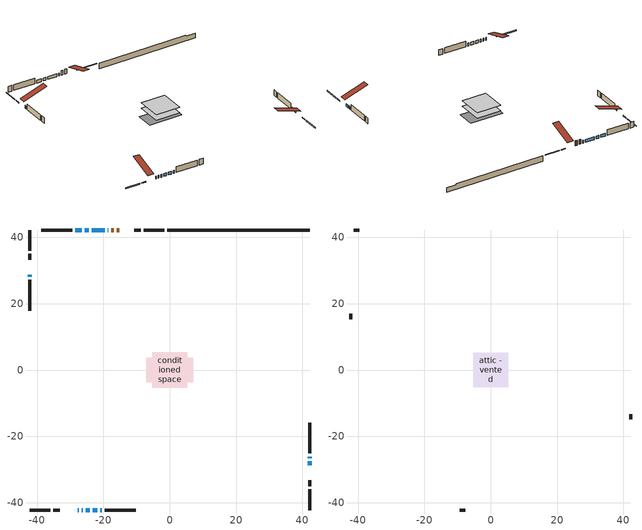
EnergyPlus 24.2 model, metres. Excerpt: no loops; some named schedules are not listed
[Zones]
conditioned space
 floor adiabatic (AdiabaticFloorConstruction): -5.29,-5.29 -5.29,5.29 5.29,5.29 5.29,-5.29 z0.61
 floor foundation (Slab1 construction): -7.06,-3.68 -7.06,3.68 7.06,3.68 7.06,-3.68 z-1.75
 wall outside (RimJoist1 construction): -1.66,42.25 -7.89,42.25 / -42.25,-42.25 -36.02,-42.25 / -42.25,42.25 -42.25,36.02 / 42.25,-42.25 42.25,-36.02 z0.61:0.91
 wall outside (RimJoist2 construction): -8.82,42.25 -10.65,42.25 / -35.09,-42.25 -33.26,-42.25 / -42.25,35.09 -42.25,33.26 / 42.25,-35.09 42.25,-33.26 z0.61:0.91
 wall outside (AdiabaticWallConstruction 1): -15.2,42.25 -15.97,42.25 / -16.9,42.25 -17.64,42.25 z0.61:2.64
 wall outside (AdiabaticWallConstruction): -28.7,-42.25 -28.62,-42.25 / 42.25,-28.7 42.25,-27.58 / -27.7,-42.25 -27.42,-42.25 / -26.5,-42.25 -26.22,-42.25 / 42.25,-26.66 42.25,-26.11 / -42.25,28.7 -42.25,28.16 / -18.56,42.25 -18.69,42.25 / -25.3,-42.25 -24.11,-42.25 / -23.18,-42.25 -21.92,-42.25 / -21,-42.25 -20.52,-42.25 / -19.61,42.25 -23.55,42.25 / -24.48,42.25 -25.66,42.25 / -26.59,42.25 -28.51,42.25 z0.61:1.83
 wall outside (Wall1 construction): -29.44,42.25 -38.78,42.25 / -19.59,-42.25 -10.25,-42.25 / -42.25,27.23 -42.25,17.89 / 42.25,-25.18 42.25,-15.84 z0.61:3.05
 wall foundation (FoundationWall1 construction): -0.73,42.25,-1.75 -0.73,42.25,0.61 37.95,42.25,0.61 37.95,42.25,0.15 42.25,42.25,0.15 42.25,42.25,-1.75
 window (WindowConstruction 7): -28.7,-42.25 -28.63,-42.25 z0.61:1.83
 window (WindowConstruction 6): 42.25,-28.7 42.25,-27.58 z0.61:1.83
 window (WindowConstruction 9): -27.7,-42.25 -27.43,-42.25 z0.61:1.83
 window (WindowConstruction 10): -26.5,-42.25 -26.23,-42.25 z0.61:1.83
 window (WindowConstruction 11): 42.25,-26.65 42.25,-26.11 z0.61:1.83
 window (WindowConstruction 12): -42.25,28.7 -42.25,28.16 z0.61:1.83
 window (WindowConstruction 8): -18.57,42.25 -18.68,42.25 z0.61:1.83
 window (WindowConstruction): -25.3,-42.25 -24.11,-42.25 z0.61:1.83
 window (WindowConstruction 1): -23.18,-42.25 -21.92,-42.25 z0.61:1.83
 window (WindowConstruction 2): -21,-42.25 -20.52,-42.25 z0.61:1.83
 window (WindowConstruction 3): -19.61,42.25 -23.55,42.25 z0.61:1.83
 window (WindowConstruction 4): -24.48,42.25 -25.66,42.25 z0.61:1.83
 window (WindowConstruction 5): -26.59,42.25 -28.51,42.25 z0.61:1.83
 door (Door): -15.2,42.25 -15.97,42.25 z0.61:2.64
 door (Door 1): -16.9,42.25 -17.64,42.25 z0.61:2.64
 ceiling adiabatic (AdiabaticFloorConstruction): 5.29,-5.29 5.29,5.29 -5.29,5.29 -5.29,-5.29 z0.61
attic - vented
 floor to conditioned space (Floor1 construction Reversed): -5.26,-5.26 -5.26,5.26 5.26,5.26 5.26,-5.26 z3.05
 wall outside (Wall2 construction): -39.71,42.25 -41.32,42.25 / -9.32,-42.25 -7.72,-42.25 / -42.25,16.96 -42.25,15.36 / 42.25,-14.91 42.25,-13.31 z0.61:3.05
 roof outside (Roof1 construction): -14.28,42.25,3.05 -14.28,32,6.46 -11.57,32,6.46 -11.57,42.25,3.05; -29.63,-42.25,3.05 -29.63,-32,6.46 -32.33,-32,6.46 -32.33,-42.25,3.05; -42.25,29.63,3.05 -32,29.63,6.46 -32,32.33,6.46 -42.25,32.33,3.05; 42.25,-29.63,3.05 32,-29.63,6.46 32,-32.33,6.46 42.25,-32.33,3.05
[Building]
Building 1: Terrain=Suburbs
[Site:Location]
Regina Intl AP_SK: Latitude {deg}=50.43; Longitude {deg}=-104.67; Time Zone {hr}=-6; Elevation {m}=578; Keep Site Location Information=Yes
[Site:GroundTemperature:Shallow]
-2.28208, -4.75844, -4.95676, -3.7816, 0.936024, 5.63167, 9.70254, 12.2813, 12.5004, 10.403, 6.43594, 1.88434
[Site:WaterMainsTemperature]
Calculation Method=Schedule; Temperature Schedule=mains temperature schedule
[Material] Roughness=Rough; Thermal Absorptance=0.9
Name | Thickness {m} | Conductivity {W/m-K} | Density {kg/m3} | Specific Heat {J/kg-K} | Solar Absorptance | Visible Absorptance
asphalt or fiberglass shingles | 0.00635 | 0.162714 | 1121.4 | 1465.45 | 0.84 | 0.84
ceiling loosefill ins | 0.338667 | 0.0480833 | 16.02 | 1046.75 | 0.7 | 0.7
ceiling stud and cavity | 0.1397 | 0.495848 | 65.682 | 1177.47 | 0.7 | 0.7
concrete 4.0 in. | 0.1016 | 1.803125 | 2242.8 | 837.4 | 0.7 | 0.7
concrete 8.0 in. | 0.2032 | 1.803125 | 2242.8 | 837.4 | 0.7 | 0.7
door material | 0.04445 | 0.0451087 | 512.64 | 1214.23 | 0.7 | 0.7
door material 1 | 0.04445 | 0.188738 | 512.64 | 1214.23 | 0.7 | 0.7
exterior vertical ins | 0.00996621 | 0.029427 | 32.04 | 1214.23 | 0.7 | 0.7
floor covering | 0.0127 | 0.0433444 | 54.468 | 1339.84 | 0.6 | 0.6
floor rigid ins; wall rigid ins | 0.512978 | 0.029427 | 32.04 | 1214.23 | 0.7 | 0.7
floor stud and cavity | 0.1397 | 1.75129 | 37.0049 | 1207.88 | 0.7 | 0.7
furniture material conditioned space 1 | 0.1524 | 0.115458 | 640.8 | 1214.23 | 0.6 | 0.6
gypsum board | 0.0127 | 0.160291 | 801 | 837.4 | 0.6 | 0.6
gypsum board 1 | 0.0127 | 0.160291 | 801 | 837.4 | 0.7 | 0.7
osb sheathing 0.5 in. | 0.0127 | 0.115458 | 512.64 | 1214.23 | 0.7 | 0.7
osb sheathing 0.75 in. | 0.01905 | 0.115458 | 512.64 | 1214.23 | 0.7 | 0.7
osb sheathing 2.0 in. | 0.0508 | 0.115458 | 512.64 | 1214.23 | 0.7 | 0.7
rim joist stud and cavity | 0.0508 | 0.0310022 | 125.044 | 1163.47 | 0.6 | 0.6
rim joist stud and cavity 1 | 0.0508 | 0.271007 | 50.32683 | 1063.81 | 0.6 | 0.6
wall stud and cavity | 0.1397 | 0.114651 | 139.0536 | 1170.24 | 0.7 | 0.7
wall stud and cavity 1 | 0.0889 | 6.1454 | 50.32683 | 1063.81 | 0.6 | 0.6
wall stud and cavity 2 | 0.0889 | 0.380278 | 52.3479 | 1209.89 | 0.7 | 0.7
wall stud and cavity 3 | 0.0889 | 0.391764 | 83.0341 | 1211.67 | 0.7 | 0.7
wood siding | 0.0254 | 0.102417 | 544.68 | 1172.36 | 0 | 0
wood siding 1 | 0.00254 | 0.102417 | 544.68 | 1172.36 | 0 | 0
wood siding 2; wood siding 3; wood siding 4 | 0.0254 | 0.102417 | 544.68 | 1172.36 | 0.7 | 0.7
[WindowMaterial:SimpleGlazingSystem]
Name | U-Factor {W/m2-K} | Solar Heat Gain Coefficient
WindowMaterial | 1.317296 | 0.5
WindowMaterial 1 | 1.28209 | 0.51
WindowMaterial 2 | 1.39338 | 0.47
WindowMaterial 3 | 1.20487 | 0.54
WindowMaterial 4 | 1.29799 | 0.5
WindowMaterial 5 | 1.29231 | 0.51
WindowMaterial 6 | 5.8438 | 0.53
WindowMaterial 7 | 3.13766 | 0.37
WindowMaterial 8 | 3.02467 | 0.56
WindowMaterial 9 | 1.90667 | 0.47
[Construction]
AdiabaticFloorConstruction: floor stud and cavity, floor rigid ins, osb sheathing 0.75 in., floor covering
AdiabaticWallConstruction: wood siding 3, wall rigid ins, wall stud and cavity 2, gypsum board
AdiabaticWallConstruction 1: wood siding 4, wall rigid ins, wall stud and cavity 2, gypsum board
Door: door material
Door 1: door material 1
Floor1 construction Reversed: gypsum board, ceiling stud and cavity, ceiling loosefill ins
FoundationWall1 construction: concrete 8.0 in., gypsum board 1
furniture construction conditioned space 1: furniture material conditioned space 1
PartitionWallConstruction: gypsum board, wall stud and cavity 3, gypsum board
RimJoist1 construction: wood siding 2, osb sheathing 2.0 in., rim joist stud and cavity
RimJoist2 construction: wood siding 2, rim joist stud and cavity 1
Roof1 construction: asphalt or fiberglass shingles
Slab1 construction: concrete 4.0 in.
Wall1 construction: wood siding, osb sheathing 0.5 in., wall stud and cavity, gypsum board
Wall2 construction: wood siding 1, wall stud and cavity 1
WindowConstruction; WindowConstruction 4: WindowMaterial
WindowConstruction 1: WindowMaterial 1
WindowConstruction 10; WindowConstruction 11: WindowMaterial 9
WindowConstruction 12; WindowConstruction 9: WindowMaterial 8
WindowConstruction 2: WindowMaterial 2
WindowConstruction 3: WindowMaterial 3
WindowConstruction 5: WindowMaterial 4
WindowConstruction 6: WindowMaterial 5
WindowConstruction 7: WindowMaterial 6
WindowConstruction 8: WindowMaterial 7
[Zone] Multiplier=1; Part of Total Floor Area=Yes
Name | Volume {m3}
attic - vented | 61.4194
conditioned space | 539.5
[Space]
Name | Zone | Volume {m3}
attic - vented 1 | attic - vented | 61.4194
conditioned space 1 | conditioned space | 539.5
[ZoneInfiltration:EffectiveLeakageArea]
infil attic - vented 1: Zone or Space=attic - vented 1; Schedule=Always On Discrete; Effective Air Leakage Area {cm2}=3497.05; Stack Coefficient=0.000407145; Wind Coefficient=1.36331e-05
[ZoneMixing]
whole house fan mix: Zone or Space=attic - vented; Schedule=Always On Continuous; Design Flow Rate Calculation Method=Flow/Zone; Design Flow Rate {m3/s}=0; Source Zone or Space=conditioned space
[SurfaceProperty:ExposedFoundationPerimeter]
Slab1: Exposed Perimeter Calculation Method=TotalExposedPerimeter; Total Exposed Perimeter {m}=42.977
[InternalMass] Zone or ZoneList=conditioned space; Space or SpaceList=conditioned space 1
Name | Construction | Surface Area {m2}
furniture mass conditioned space 1 | furniture construction conditioned space 1 | 86.3199
partition wall mass | PartitionWallConstruction | 215.8
[Lights]
interior lighting: Zone or ZoneList or Space or SpaceList=conditioned space 1; Schedule=interior lighting schedule; Design Level Calculation Method=LightingLevel; Lighting Level {W}=343.2; Return Air Fraction=0; Fraction Radiant=0.6; Fraction Visible=0.2; Fraction Replaceable=1
[People]
occupants: Zone or ZoneList or Space or SpaceList=conditioned space 1; Number of People Schedule=occupants schedule; Number of People Calculation Method=People; Number of People=3; Fraction Radiant=0.314171; Sensible Heat Fraction=0.56303; Activity Level Schedule=occupants activity schedule; Carbon Dioxide Generation Rate {m3/s-W}=0; Enable ASHRAE 55 Comfort Warnings=No; Mean Radiant Temperature Calculation Type=EnclosureAveraged
[ElectricEquipment] Zone or ZoneList or Space or SpaceList=conditioned space 1; Design Level Calculation Method=EquipmentLevel
Name | Schedule | Design Level {W} | Fraction Latent | Fraction Radiant | Fraction Lost
clothes dryer | clothes dryer schedule | 140.772 | 0.015 | 0.081 | 0.85
clothes washer | clothes washer schedule | 32.1985 | 0.03 | 0.162 | 0.7
cooking range | cooking range schedule | 215.147 | 0.08 | 0.432 | 0.2
dishwasher | dishwasher schedule | 66.8632 | 0.3 | 0.18 | 0.4
fridge | fridge schedule | 72.9452 | 0 | 0.6 | 0
mech vent house fan | mech vent house fan schedule | 0 | 0 | 0 | 1
mech vent house fan cfis | mech vent house fan cfis schedule | 0 | 0 | 0 | 0
misc plug loads | misc plug loads schedule | 494.7 | 0.045 | 0.513 | 0.1
whole house fan | Always On Discrete | 0 | 0 | 0 | 1
[OtherEquipment] Zone or ZoneList or Space or SpaceList=conditioned space 1; Design Level Calculation Method=EquipmentLevel
Name | Fuel Type | Schedule | Design Level {W} | Fraction Latent | Fraction Radiant | Fraction Lost
clothes dryer 1 | Electricity | clothes dryer schedule | 0 | 0.015 | 0.081 | 0.85
cooking range 1 | Electricity | cooking range schedule | 0 | 0.08 | 0.432 | 0.2
general water use latent | None | general water use schedule | 62.594 | 1 | 0 | 0
general water use sensible | None | general water use schedule | -61.6891 | 0 | 0.6 | 0
mech vent house fan latent load | None | Always On Discrete | 0 | 1 | 0 | 0
mech vent house fan sensible load | None | Always On Discrete | 0 | 0 | 0 | 0
water heater energy adjustment1 | NaturalGas | Always On Discrete | 0.01 | 0 | 0 | 1
[ZoneInfiltration:DesignFlowRate] Zone or ZoneList or Space or SpaceList=conditioned space 1; Schedule=Always On Discrete; Design Flow Rate Calculation Method=Flow/Zone; Design Flow Rate {m3/s}=0
infil flow; natural vent flow; whole house fan flow
[AvailabilityManager:Scheduled]
central ac and furnace airloop Availability Manager: Schedule=Always On Discrete
[Foundation:Kiva]
Foundation Kiva 1: Initial Indoor Air Temperature {C}=21; Wall Height Above Grade {m}=0.609996; Wall Depth Below Slab {m}=0.2032; Custom Block Material Name 1=exterior vertical ins; Custom Block Depth 1 {m}=2.36001; Custom Block X Position 1 {m}=0.2159; Custom Block Z Position 1 {m}=0
[Foundation:Kiva:Settings]
Soil Conductivity {W/m-K}=0.849921; Soil Density {kg/m3}=1842.3; Soil Specific Heat {J/kg-K}=418.7; Ground Solar Absorptivity=0.9; Ground Thermal Absorptivity=0.9; Ground Surface Roughness {m}=0.03; Far-Field Width {m}=40; Deep-Ground Boundary Condition=ZeroFlux; Deep-Ground Depth {m}=40; Minimum Cell Dimension {m}=0.2; Maximum Cell Growth Coefficient=3; Simulation Timestep=Timestep
[Exterior:Lights]
exterior lighting: Schedule=exterior lighting schedule; Design Level {W}=75.6
[EnergyManagementSystem:GlobalVariable]
central_ac_and_furnace_airloop_Fan_RTF
infil_program_Qfan
infil_program_Qinf
natural_vent_program_Qnv
natural_vent_program_Qwhf
[EnergyManagementSystem:Sensor]
Name | Output:Variable or Output:Meter Index Key | Output:Variable or Output:Meter
airflow_gain | infil flow | Infiltration Sensible Heat Gain Energy
airflow_gain_1 | natural vent flow | Infiltration Sensible Heat Gain Energy
airflow_gain_2 | whole house fan flow | Infiltration Sensible Heat Gain Energy
airflow_loss | infil flow | Infiltration Sensible Heat Loss Energy
airflow_loss_1 | natural vent flow | Infiltration Sensible Heat Loss Energy
airflow_loss_2 | whole house fan flow | Infiltration Sensible Heat Loss Energy
clg_load_cond |  | Cooling:EnergyTransfer:Zone:CONDITIONED SPACE
clg_sp_s; clg_sp_s_1 | cooling setpoint | Schedule Value
clothes_dryer_exhaust_0_sch_s | clothes dryer exhaust 0 schedule | Schedule Value
cool_season | cooling season schedule | Schedule Value
htg_load_cond |  | Heating:EnergyTransfer:Zone:CONDITIONED SPACE
htg_sp_s; htg_sp_s_1 | heating setpoint | Schedule Value
ig_ee_conv | clothes dryer | Electric Equipment Convective Heating Energy
ig_ee_conv_2 | cooking range | Electric Equipment Convective Heating Energy
ig_ee_conv_4 | fridge | Electric Equipment Convective Heating Energy
ig_ee_conv_5 | misc plug loads | Electric Equipment Convective Heating Energy
ig_ee_conv_6 | whole house fan | Electric Equipment Convective Heating Energy
ig_ee_rad | clothes dryer | Electric Equipment Radiant Heating Energy
ig_ee_rad_2 | cooking range | Electric Equipment Radiant Heating Energy
ig_ee_rad_4 | fridge | Electric Equipment Radiant Heating Energy
ig_ee_rad_5 | misc plug loads | Electric Equipment Radiant Heating Energy
ig_ee_rad_6 | whole house fan | Electric Equipment Radiant Heating Energy
ig_lgt_conv | interior lighting | Lights Convective Heating Energy
ig_lgt_rad | interior lighting | Lights Radiant Heating Energy
ig_lgt_vis | interior lighting | Lights Visible Radiation Heating Energy
ig_oe_conv | clothes dryer 1 | Other Equipment Convective Heating Energy
ig_oe_conv_1 | cooking range 1 | Other Equipment Convective Heating Energy
ig_oe_conv_2 | general water use latent | Other Equipment Convective Heating Energy
ig_oe_conv_3 | general water use sensible | Other Equipment Convective Heating Energy
ig_oe_conv_4 | water heater energy adjustment1 | Other Equipment Convective Heating Energy
ig_oe_rad | clothes dryer 1 | Other Equipment Radiant Heating Energy
ig_oe_rad_1 | cooking range 1 | Other Equipment Radiant Heating Energy
ig_oe_rad_2 | general water use latent | Other Equipment Radiant Heating Energy
ig_oe_rad_3 | general water use sensible | Other Equipment Radiant Heating Energy
ig_oe_rad_4 | water heater energy adjustment1 | Other Equipment Radiant Heating Energy
ig_ppl_conv | occupants | People Convective Heating Energy
ig_ppl_rad | occupants | People Radiant Heating Energy
im_conv | furniture mass conditioned space 1 | Surface Inside Face Convection Heat Gain Energy
im_conv_1 | partition wall mass | Surface Inside Face Convection Heat Gain Energy
im_ig | furniture mass conditioned space 1 | Surface Inside Face Internal Gains Radiation Heat Gain Energy
im_ig_1 | partition wall mass | Surface Inside Face Internal Gains Radiation Heat Gain Energy
im_lgt | furniture mass conditioned space 1 | Surface Inside Face Lights Radiation Heat Gain Energy
im_lgt_1 | partition wall mass | Surface Inside Face Lights Radiation Heat Gain Energy
im_sol | furniture mass conditioned space 1 | Surface Inside Face Solar Radiation Heat Gain Energy
im_sol_1 | partition wall mass | Surface Inside Face Solar Radiation Heat Gain Energy
im_surf | furniture mass conditioned space 1 | Surface Inside Face Net Surface Thermal Radiation Heat Gain Energy
im_surf_1 | partition wall mass | Surface Inside Face Net Surface Thermal Radiation Heat Gain Energy
mv_conv | mech vent house fan | Electric Equipment Convective Heating Energy
mv_conv_1 | mech vent house fan cfis | Electric Equipment Convective Heating Energy
mv_conv_2 | mech vent house fan latent load | Other Equipment Convective Heating Energy
mv_conv_3 | mech vent house fan sensible load | Other Equipment Convective Heating Energy
mv_rad | mech vent house fan | Electric Equipment Radiant Heating Energy
mv_rad_1 | mech vent house fan cfis | Electric Equipment Radiant Heating Energy
mv_rad_2 | mech vent house fan latent load | Other Equipment Radiant Heating Energy
mv_rad_3 | mech vent house fan sensible load | Other Equipment Radiant Heating Energy
natural_vent_s | natural vent schedule | Schedule Value
out_pb_s |  | Site Outdoor Air Barometric Pressure
out_wt_s |  | Site Outdoor Air Humidity Ratio
site_vw_s |  | Site Wind Speed
ss_back_out | Window1 | Surface Window Shortwave from Zone Back Out Window Heat Transfer Rate
ss_back_out_1 | Window10 | Surface Window Shortwave from Zone Back Out Window Heat Transfer Rate
ss_back_out_10 | Window7 | Surface Window Shortwave from Zone Back Out Window Heat Transfer Rate
ss_back_out_11 | Window8 | Surface Window Shortwave from Zone Back Out Window Heat Transfer Rate
ss_back_out_12 | Window9 | Surface Window Shortwave from Zone Back Out Window Heat Transfer Rate
ss_back_out_2 | Window11 | Surface Window Shortwave from Zone Back Out Window Heat Transfer Rate
ss_back_out_3 | Window12 | Surface Window Shortwave from Zone Back Out Window Heat Transfer Rate
ss_back_out_4 | Window13 | Surface Window Shortwave from Zone Back Out Window Heat Transfer Rate
ss_back_out_5 | Window15 | Surface Window Shortwave from Zone Back Out Window Heat Transfer Rate
ss_back_out_6 | Window2 | Surface Window Shortwave from Zone Back Out Window Heat Transfer Rate
ss_back_out_7 | Window4 | Surface Window Shortwave from Zone Back Out Window Heat Transfer Rate
ss_back_out_8 | Window5 | Surface Window Shortwave from Zone Back Out Window Heat Transfer Rate
ss_back_out_9 | Window6 | Surface Window Shortwave from Zone Back Out Window Heat Transfer Rate
ss_conv | Door1 | Surface Inside Face Convection Heat Gain Energy
ss_conv_1 | Door2 | Surface Inside Face Convection Heat Gain Energy
ss_conv_10 | Window5 | Surface Inside Face Convection Heat Gain Energy
ss_conv_11 | Window6 | Surface Inside Face Convection Heat Gain Energy
ss_conv_12 | Window7 | Surface Inside Face Convection Heat Gain Energy
ss_conv_13 | Window8 | Surface Inside Face Convection Heat Gain Energy
ss_conv_14 | Window9 | Surface Inside Face Convection Heat Gain Energy
ss_conv_2 | Window1 | Surface Inside Face Convection Heat Gain Energy
ss_conv_3 | Window10 | Surface Inside Face Convection Heat Gain Energy
ss_conv_4 | Window11 | Surface Inside Face Convection Heat Gain Energy
ss_conv_5 | Window12 | Surface Inside Face Convection Heat Gain Energy
ss_conv_6 | Window13 | Surface Inside Face Convection Heat Gain Energy
ss_conv_7 | Window15 | Surface Inside Face Convection Heat Gain Energy
ss_conv_8 | Window2 | Surface Inside Face Convection Heat Gain Energy
ss_conv_9 | Window4 | Surface Inside Face Convection Heat Gain Energy
ss_ig | Door1 | Surface Inside Face Internal Gains Radiation Heat Gain Energy
ss_ig_1 | Door2 | Surface Inside Face Internal Gains Radiation Heat Gain Energy
ss_ig_10 | Window5 | Surface Inside Face Internal Gains Radiation Heat Gain Energy
ss_ig_11 | Window6 | Surface Inside Face Internal Gains Radiation Heat Gain Energy
ss_ig_12 | Window7 | Surface Inside Face Internal Gains Radiation Heat Gain Energy
ss_ig_13 | Window8 | Surface Inside Face Internal Gains Radiation Heat Gain Energy
ss_ig_14 | Window9 | Surface Inside Face Internal Gains Radiation Heat Gain Energy
ss_ig_2 | Window1 | Surface Inside Face Internal Gains Radiation Heat Gain Energy
ss_ig_3 | Window10 | Surface Inside Face Internal Gains Radiation Heat Gain Energy
ss_ig_4 | Window11 | Surface Inside Face Internal Gains Radiation Heat Gain Energy
ss_ig_5 | Window12 | Surface Inside Face Internal Gains Radiation Heat Gain Energy
ss_ig_6 | Window13 | Surface Inside Face Internal Gains Radiation Heat Gain Energy
ss_ig_7 | Window15 | Surface Inside Face Internal Gains Radiation Heat Gain Energy
ss_ig_8 | Window2 | Surface Inside Face Internal Gains Radiation Heat Gain Energy
ss_ig_9 | Window4 | Surface Inside Face Internal Gains Radiation Heat Gain Energy
ss_lgt | Door1 | Surface Inside Face Lights Radiation Heat Gain Energy
ss_lgt_1 | Door2 | Surface Inside Face Lights Radiation Heat Gain Energy
ss_sol | Door1 | Surface Inside Face Solar Radiation Heat Gain Energy
ss_sol_1 | Door2 | Surface Inside Face Solar Radiation Heat Gain Energy
ss_surf | Door1 | Surface Inside Face Net Surface Thermal Radiation Heat Gain Energy
ss_surf_1 | Door2 | Surface Inside Face Net Surface Thermal Radiation Heat Gain Energy
ss_surf_10 | Window5 | Surface Inside Face Net Surface Thermal Radiation Heat Gain Energy
ss_surf_11 | Window6 | Surface Inside Face Net Surface Thermal Radiation Heat Gain Energy
ss_surf_12 | Window7 | Surface Inside Face Net Surface Thermal Radiation Heat Gain Energy
ss_surf_13 | Window8 | Surface Inside Face Net Surface Thermal Radiation Heat Gain Energy
ss_surf_14 | Window9 | Surface Inside Face Net Surface Thermal Radiation Heat Gain Energy
ss_surf_2 | Window1 | Surface Inside Face Net Surface Thermal Radiation Heat Gain Energy
ss_surf_3 | Window10 | Surface Inside Face Net Surface Thermal Radiation Heat Gain Energy
ss_surf_4 | Window11 | Surface Inside Face Net Surface Thermal Radiation Heat Gain Energy
ss_surf_5 | Window12 | Surface Inside Face Net Surface Thermal Radiation Heat Gain Energy
ss_surf_6 | Window13 | Surface Inside Face Net Surface Thermal Radiation Heat Gain Energy
ss_surf_7 | Window15 | Surface Inside Face Net Surface Thermal Radiation Heat Gain Energy
ss_surf_8 | Window2 | Surface Inside Face Net Surface Thermal Radiation Heat Gain Energy
ss_surf_9 | Window4 | Surface Inside Face Net Surface Thermal Radiation Heat Gain Energy
ss_trans_in | Window1 | Surface Window Transmitted Solar Radiation Rate
ss_trans_in_1 | Window10 | Surface Window Transmitted Solar Radiation Rate
ss_trans_in_10 | Window7 | Surface Window Transmitted Solar Radiation Rate
ss_trans_in_11 | Window8 | Surface Window Transmitted Solar Radiation Rate
ss_trans_in_12 | Window9 | Surface Window Transmitted Solar Radiation Rate
ss_trans_in_2 | Window11 | Surface Window Transmitted Solar Radiation Rate
ss_trans_in_3 | Window12 | Surface Window Transmitted Solar Radiation Rate
ss_trans_in_4 | Window13 | Surface Window Transmitted Solar Radiation Rate
ss_trans_in_5 | Window15 | Surface Window Transmitted Solar Radiation Rate
ss_trans_in_6 | Window2 | Surface Window Transmitted Solar Radiation Rate
ss_trans_in_7 | Window4 | Surface Window Transmitted Solar Radiation Rate
ss_trans_in_8 | Window5 | Surface Window Transmitted Solar Radiation Rate
ss_trans_in_9 | Window6 | Surface Window Transmitted Solar Radiation Rate
ss_trans_out | Window1 | Surface Inside Face Initial Transmitted Diffuse Transmitted Out Window Solar Radiation Rate
ss_trans_out_1 | Window10 | Surface Inside Face Initial Transmitted Diffuse Transmitted Out Window Solar Radiation Rate
ss_trans_out_10 | Window7 | Surface Inside Face Initial Transmitted Diffuse Transmitted Out Window Solar Radiation Rate
ss_trans_out_11 | Window8 | Surface Inside Face Initial Transmitted Diffuse Transmitted Out Window Solar Radiation Rate
ss_trans_out_12 | Window9 | Surface Inside Face Initial Transmitted Diffuse Transmitted Out Window Solar Radiation Rate
ss_trans_out_2 | Window11 | Surface Inside Face Initial Transmitted Diffuse Transmitted Out Window Solar Radiation Rate
ss_trans_out_3 | Window12 | Surface Inside Face Initial Transmitted Diffuse Transmitted Out Window Solar Radiation Rate
ss_trans_out_4 | Window13 | Surface Inside Face Initial Transmitted Diffuse Transmitted Out Window Solar Radiation Rate
ss_trans_out_5 | Window15 | Surface Inside Face Initial Transmitted Diffuse Transmitted Out Window Solar Radiation Rate
ss_trans_out_6 | Window2 | Surface Inside Face Initial Transmitted Diffuse Transmitted Out Window Solar Radiation Rate
ss_trans_out_7 | Window4 | Surface Inside Face Initial Transmitted Diffuse Transmitted Out Window Solar Radiation Rate
ss_trans_out_8 | Window5 | Surface Inside Face Initial Transmitted Diffuse Transmitted Out Window Solar Radiation Rate
ss_trans_out_9 | Window6 | Surface Inside Face Initial Transmitted Diffuse Transmitted Out Window Solar Radiation Rate
s_conv | Floor1 | Surface Inside Face Convection Heat Gain Energy
s_conv_1 | FoundationWall1 | Surface Inside Face Convection Heat Gain Energy
s_conv_10 | RimJoist2:270 | Surface Inside Face Convection Heat Gain Energy
s_conv_11 | RimJoist2:90 | Surface Inside Face Convection Heat Gain Energy
s_conv_12 | Slab1 | Surface Inside Face Convection Heat Gain Energy
s_conv_13 | Wall1:0 | Surface Inside Face Convection Heat Gain Energy
s_conv_14 | Wall1:180 | Surface Inside Face Convection Heat Gain Energy
s_conv_15 | Wall1:270 | Surface Inside Face Convection Heat Gain Energy
s_conv_16 | Wall1:90 | Surface Inside Face Convection Heat Gain Energy
s_conv_2 | inferred conditioned ceiling | Surface Inside Face Convection Heat Gain Energy
s_conv_3 | inferred conditioned floor | Surface Inside Face Convection Heat Gain Energy
s_conv_4 | RimJoist1:0 | Surface Inside Face Convection Heat Gain Energy
s_conv_5 | RimJoist1:180 | Surface Inside Face Convection Heat Gain Energy
s_conv_6 | RimJoist1:270 | Surface Inside Face Convection Heat Gain Energy
s_conv_7 | RimJoist1:90 | Surface Inside Face Convection Heat Gain Energy
s_conv_8 | RimJoist2:0 | Surface Inside Face Convection Heat Gain Energy
s_conv_9 | RimJoist2:180 | Surface Inside Face Convection Heat Gain Energy
s_ig | Floor1 | Surface Inside Face Internal Gains Radiation Heat Gain Energy
s_ig_1 | FoundationWall1 | Surface Inside Face Internal Gains Radiation Heat Gain Energy
s_ig_10 | RimJoist2:270 | Surface Inside Face Internal Gains Radiation Heat Gain Energy
